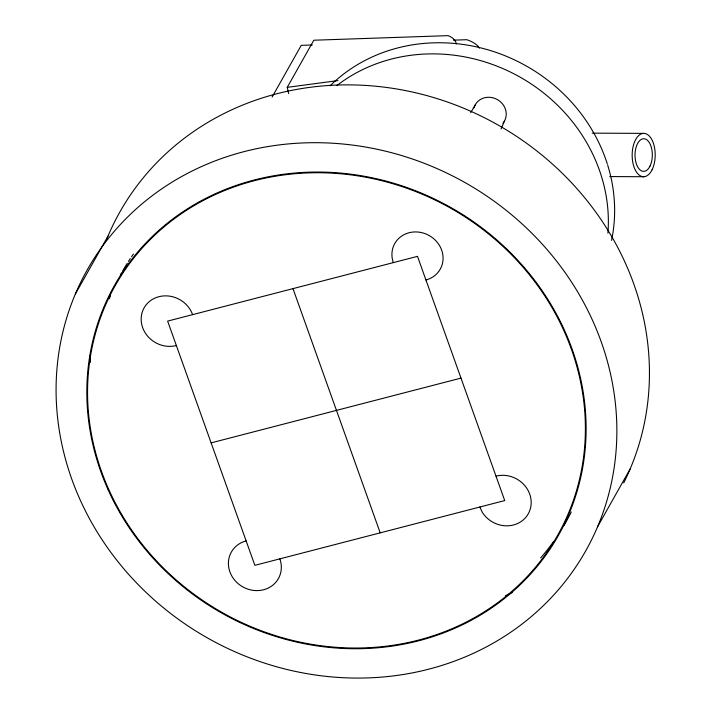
<?xml version="1.0" encoding="UTF-8"?>
<svg xmlns="http://www.w3.org/2000/svg" width="713" height="713" viewBox="0 0 713 713"><rect width="100%" height="100%" fill="white"/><g stroke="black" fill="none" stroke-linecap="round" stroke-linejoin="round"><path stroke-width="1.07" d="M501.079 128.91L504.617 120.747M75.364 294.032L107.948 236.208M272.108 97.057L301.251 45.338L312.356 44.964M288.658 93.608L287.25 87.351L313.809 40.222L448.076 35.65L449.858 36.399A76.131 23.805 -12.6 0 1 456.293 43.948M597.583 526.747L630.158 468.922M470.678 112.716L475.125 105.052M496.043 476.266L497.059 475.901A27.005 24.688 29.4 0 1 529.296 492.995A27.005 24.688 29.4 0 1 516.667 523.921A27.005 24.688 29.4 0 1 482.238 512.21L479.858 507.014M211.119 442.88L460.981 378.113M287.25 87.351L337.989 80.587M453.459 40.16L466.792 39.705A98.234 30.712 -12.6 0 1 479.394 48.145M592.262 133.153L643.26 133.376M609.731 176.574L644.089 176.726M292.981 288.631L380.207 532.852M176.361 345.547A27.005 24.688 29.4 0 1 142.645 327.597A27.005 24.688 29.4 0 1 158.91 296.697A27.005 24.688 29.4 0 1 192.617 314.647M393.344 262.607A26.105 23.868 29.4 0 1 409.066 232.741A26.105 23.868 29.4 0 1 441.65 250.085A26.105 23.868 29.4 0 1 425.928 279.959M279.853 558.867A27.005 24.688 29.4 0 1 263.587 589.767A27.005 24.688 29.4 0 1 229.88 571.817A27.005 24.688 29.4 0 1 246.137 540.917M553.555 541.577A254.746 232.901 29.4 0 1 540.623 557.949M109.249 298.854A254.746 232.901 29.4 0 1 110.479 295.788M120.47 274.835A254.746 232.901 29.4 0 1 121.549 272.892M122.645 270.949A254.746 232.901 29.4 0 1 127.244 263.311M128.438 261.43A254.746 232.901 29.4 0 1 130.274 258.632M131.522 256.787A254.746 232.901 29.4 0 1 133.42 254.042M571.247 511.996A254.746 232.901 29.4 0 1 563.858 525.704M474.02 107.841A16.711 15.276 29.4 0 1 496.988 99.383A16.711 15.276 29.4 0 1 502.941 123.242M330.101 85.792A166.53 152.252 29.4 0 1 486.444 49.384A166.53 152.252 29.4 0 1 607.333 164.017M607.672 165.077A166.53 152.252 29.4 0 1 611.531 240.415M336.955 85.48A166.53 152.252 29.4 0 1 517.665 75.792A166.53 152.252 29.4 0 1 607.913 233.169M512.487 592.387A286.109 261.573 29.4 0 1 505.383 595.765M90.462 362.409A286.109 261.573 29.4 0 1 89.758 355.742M106.683 239.238A286.109 261.573 29.4 0 1 477.255 114.24A286.109 261.573 29.4 0 1 623.706 482.897M417.497 256.35L167.635 321.117L254.862 565.338L504.724 500.571L417.497 256.35M101.46 471.311A253.997 232.215 29.4 0 0 525.026 578.858A253.997 232.215 29.4 0 0 382.926 180.995A253.997 232.215 29.4 0 0 101.46 471.311M79.58 498.583A286.109 261.573 29.4 0 0 562.236 585.177A286.109 261.573 29.4 0 0 367.596 147.404A286.109 261.573 29.4 0 0 79.58 498.583M107.743 488.913A254.746 232.901 29.4 0 0 537.486 566.015A254.746 232.901 29.4 0 0 364.183 176.236A254.746 232.901 29.4 0 0 107.743 488.913M652.11 169.73A21.693 11.524 -89.7 0 0 646.254 133.875A21.693 11.524 -89.7 0 0 632.663 161.539A21.693 11.524 -89.7 0 0 652.11 169.73M650.015 166.084A16.31 8.663 -89.7 0 0 645.613 139.133A16.31 8.663 -89.7 0 0 635.39 159.935A16.31 8.663 -89.7 0 0 650.015 166.084"/></g></svg>
